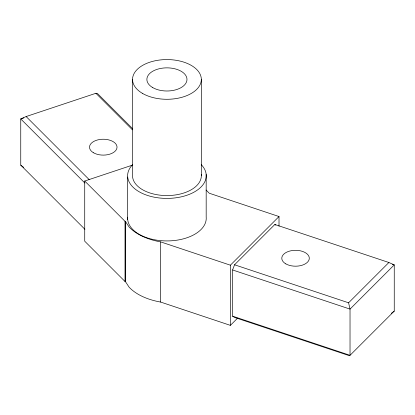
<?xml version="1.0" encoding="UTF-8"?>
<svg xmlns="http://www.w3.org/2000/svg" width="415" height="415" viewBox="0 0 415 415"><rect width="100%" height="100%" fill="white"/><g stroke="black" fill="none" stroke-linecap="round" stroke-linejoin="round"><path stroke-width="0.62" d="M232.582 269.958L234.548 264.78L274.839 224.489L388.881 262.503L394.25 264.884L394.25 311.1L350.027 355.323L348.59 355.432L234.548 317.418L232.582 316.173L232.582 269.958L350.027 309.102L394.25 264.884L392.403 264.267M132.696 165.04L84.727 181.028L125.019 221.32L125.314 221.221L125.314 281.401L129.06 287.133A53.307 30.777 0 0 0 160.631 302.058L230.372 325.365L230.372 265.185L279.015 216.542L209.274 193.234L206.068 190.029M230.372 325.365L237.645 318.092M232.582 316.173L350.027 355.323L350.027 309.102L348.59 302.794L388.881 262.503M391.319 313.304L394.25 311.1M132.624 128.671L97.343 93.396L95.907 93.287L26.119 116.548L20.75 118.923L20.75 165.144L84.899 229.293M23.816 117.907L20.75 118.923L84.893 183.067M125.314 281.401L125.019 281.5L84.727 241.208L84.727 181.028M234.548 264.78L348.59 302.794M125.314 221.221L129.06 226.953A53.307 30.777 0 0 0 160.631 241.878L230.372 265.185M274.839 224.489L275.819 225.112M20.75 165.144L23.681 167.349M95.907 93.287L132.484 129.864M26.119 116.548L89.22 179.643M279.015 216.542L279.015 226.248M206.177 174.425L206.177 216.952A39.311 22.695 0 0 1 167.11 240.933A39.311 22.695 0 0 1 127.67 217.159M201.327 79.426L201.327 175.711M160.631 241.878L160.631 302.058M132.535 79.426L132.535 175.711A34.393 19.858 0 0 0 167.93 195.564A34.393 19.858 0 0 0 201.27 174.565M127.685 177.003L127.685 219.53M125.595 221.651L125.595 281.832L125.019 281.5L125.019 221.32M201.249 164.646A39.311 22.695 0 0 1 166.918 198.406A39.311 22.695 0 0 1 132.629 164.631M93.541 152.787A13.757 7.942 0 0 0 116.558 149.229A13.757 7.942 0 0 0 99.709 139.502A13.757 7.942 0 0 0 93.541 152.787M285.816 263.867A13.757 7.942 0 0 0 308.833 260.309A13.757 7.942 0 0 0 291.984 250.582A13.757 7.942 0 0 0 285.816 263.867M142.61 93.468A34.393 19.858 0 0 0 200.155 84.567A34.393 19.858 0 0 0 158.032 60.248A34.393 19.858 0 0 0 142.61 93.468M152.756 87.612A20.05 11.573 0 0 0 186.299 82.424A20.05 11.573 0 0 0 161.741 68.247A20.05 11.573 0 0 0 152.756 87.612"/></g></svg>
